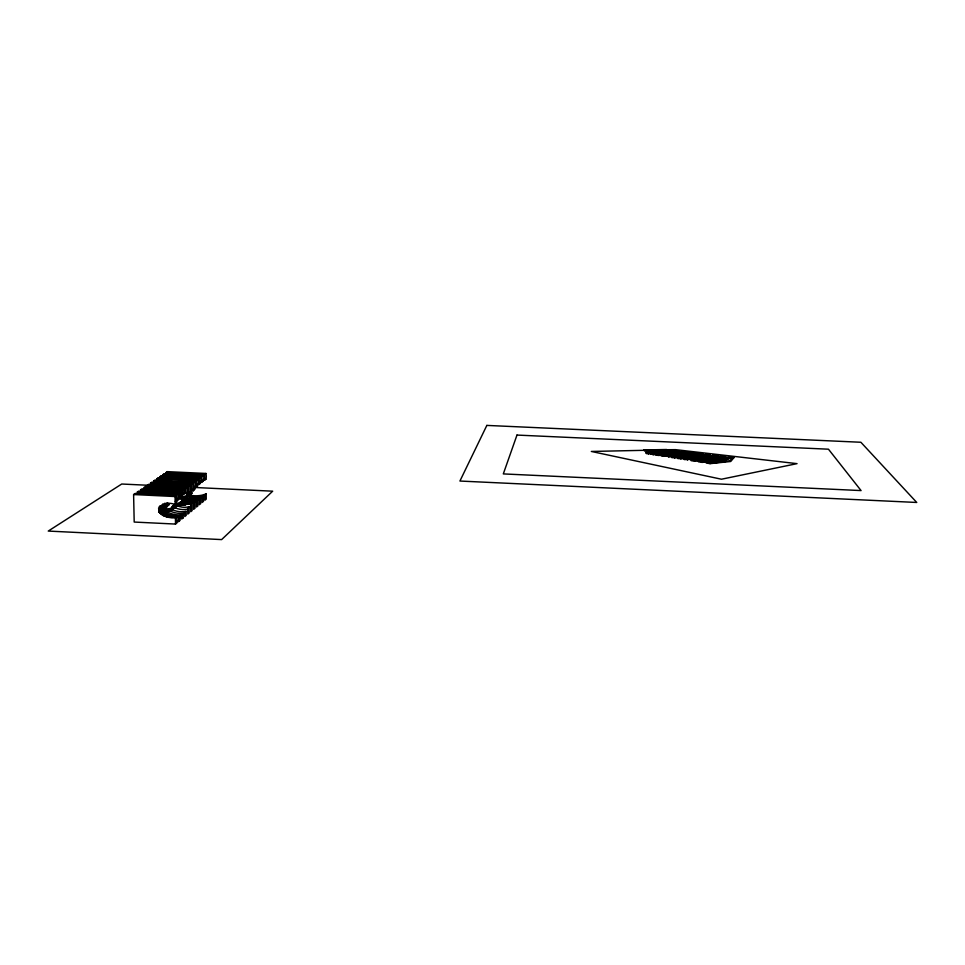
<?xml version="1.0" encoding="UTF-8"?>
<svg xmlns="http://www.w3.org/2000/svg" width="965" height="965" viewBox="0 0 965 965"><rect width="100%" height="100%" fill="white"/><g stroke="black" fill="none" stroke-linecap="round" stroke-linejoin="round"><path stroke-width="1.45" d="M166.643 481.426C165.92 476.662 170.721 472.464 175.28 474.358M168.718 480.739L169.43 476.915L171.939 474.322M690.397 452.911L687.599 452.054L664.668 452.85L665.006 453.707L667.84 454.298A14.077 2.702 3.3 0 1 670.82 454.045M161.42 514.393C154.581 509.122 163.531 501.776 169.659 503.344A15.729 14.716 38.7 0 1 175.22 504.574L176.679 501.764L176.583 495.419L135.233 493.441L133.604 494.55L134.195 522.053L175.521 524.067L177.005 522.861L176.921 517.18L175.401 516.685A15.778 14.777 39.6 0 1 169.888 517.373L168.911 517.324M181.939 500.944L181.83 501.45A6.598 6.188 39.8 0 0 182.711 500.992A7.057 6.622 39.8 0 0 184.942 498.507L185.847 497.361A6.634 6.224 39.8 0 1 181.746 500.34A16.55 3.679 -1.3 0 1 181.915 500.944M704.788 460.088L704.438 459.955A115.848 20.663 3.7 0 1 700.892 459.437A28.021 5.332 3.3 0 1 698.117 459.702A23.305 4.439 3.3 0 1 696.428 459.81L691.181 459.871L691.133 460.655L694.51 461.198L705.765 460.257L704.981 460.136M695.813 457.893L695.729 457.88A31.724 6.152 3.6 0 0 694.909 458.025L691.326 457.543L691.386 456.554L708.744 455.54A72.206 13.028 3.6 0 0 712.628 455.963L710.276 456.409A38.323 7.346 3.8 0 0 708.045 457.024L704.534 457.036M694.51 461.198L694.607 460.426L699.372 460.365A28.13 5.356 3.3 0 0 704.39 459.931L704.547 460.003M709.347 456.976L709.094 456.71A26.598 5.09 3.7 0 1 712.375 455.987L695.029 457.06L694.679 458.001M696.38 454.901L696.441 454.443A15.621 2.967 3.5 0 1 698.19 454.165L696.368 454.455A28.383 5.416 3.6 0 0 694.137 455.022M671.869 455.359L670.711 453.695L693.654 452.778L696.634 453.14L696.525 453.876A6.285 1.182 3.4 0 0 696.875 453.948L697.888 454.117M713.231 461.186L712.447 460.993A112.688 20.144 3.7 0 1 708.515 460.486A29.565 5.633 3.3 0 1 703.316 460.981L698.576 461.053L698.419 461.813L702.025 462.38L714.402 461.222L713.412 461.198M700.506 458.809L699.082 458.604L699.275 457.651L721.736 456.143L725.523 456.602L724.92 457.506M702.701 455.89L702.737 455.782A37.623 6.972 3.5 0 1 701.917 455.649A24.185 4.62 3.6 0 1 704.74 455.058A72.882 13.136 3.6 0 1 701.483 454.636L684.028 455.54C687.189 458.833 694.414 455.191 699.348 456.095M701.471 454.081L697.755 453.755A8.009 1.52 3.4 0 0 696.79 453.695L703.208 453.924L703.051 454.563L701.76 454.117M702.025 462.38L702.243 461.62L707.357 461.487A31.254 5.947 3.3 0 0 712.375 460.968L714.112 461.222M701.35 458.93L725.523 456.602M191.046 501.86A29.686 8.359 -87.1 0 0 191.227 501.921L192.023 502.065L192.132 510.582L190.756 511.703L190.684 502.91A11.496 3.257 -86.8 0 0 190.961 501.933M190.636 503.042L190.66 502.97A11.037 10.362 39.7 0 1 187.512 503.911L185.461 504.683A22.038 20.687 40.5 0 1 178.609 505.395L176.245 505.19M204.894 495.105L201.456 496.227A31.133 29.312 41.2 0 1 186.703 495.901L187.282 494.55A30.518 28.733 41.3 0 0 202.035 495.166L206.184 493.899L206.245 499.134L204.954 500.184L204.894 495.105L206.1 493.971M706.501 462.259L706.211 463.031L710.071 463.646L730.722 461.487L733.967 457.615L729.914 457.133L707.755 458.821L707.393 459.81L711.531 460.438A36.2 7.045 3.8 0 1 719.323 459.364L725.137 459.231A33.594 6.453 3.9 0 1 728.032 458.484L728.708 458.375L727.924 459.099A45.85 8.697 3.3 0 1 724.787 460.486L716.935 461.511A32.762 6.236 3.4 0 1 711.567 462.114L706.501 462.259L715.427 462.669A34.137 6.502 3.4 0 0 721.193 461.97L721.856 462.102M710.192 454.768L709.987 455.311A55.475 10.892 3.4 0 0 706.67 454.925L704.884 454.467L710.192 454.768L705.56 454.539M160.829 507.747C167.681 509.423 168.308 506.927 163.266 504.586A22.871 21.447 40.3 0 1 162.723 504.068M174.146 506.022A7.189 6.731 39.6 0 0 174.677 504.225L176.113 505.129A7.744 7.25 39.7 0 0 176.607 503.766M710.071 463.646L710.445 462.838M733.967 457.615L711.989 459.412L711.531 460.438A38.926 7.587 3.8 0 1 717.116 459.569A32.147 6.116 3.3 0 1 713.545 460.474L714.257 460.607A15.983 3.112 3.5 0 1 716.054 460.981L722.954 460.426L723.786 459.183A5.886 1.122 3.6 0 1 724.824 459.207M712.532 455.396L717.622 455.649L717.284 456.3A55.717 10.941 3.4 0 0 713.798 455.794L716.09 455.854M191.794 484.056L190.395 485.093L150.347 483.188L151.867 482.162L191.794 484.056L191.902 493.224L191.191 494.49A29.517 8.227 -86.5 0 0 190.961 494.936M200.406 477.603L199.079 478.604L169.924 477.229L170.805 476.215L200.406 477.603C201.601 479.858 200.804 486.722 197.101 483.598M191.528 489.786C195.762 493.549 195.437 483.284 194.701 481.873L163.616 480.799M176.221 498.784A22.111 20.687 38.5 0 1 178.32 499.315L179.779 497.542L179.719 493.079L138.658 491.125L137.054 492.21L178.248 494.177L179.719 493.079M185.015 498.447L185.039 498.41A31.869 29.987 41.2 0 0 198.669 498.531L203.434 496.372L203.494 501.366L202.192 502.427L202.131 497.409M156.535 482.271L157.826 480.956A6.996 6.55 40.7 0 1 159.539 480.208L155.051 480.003L153.556 481.016L159.816 481.306A7.201 6.731 40.7 0 0 156.523 482.259A7.78 7.274 40.6 0 0 155.594 482.958M194.303 486.408C198.223 489.774 198.645 481.607 197.572 479.726L168.489 478.351L166.981 479.279L196.221 480.739L197.572 479.726M174.496 504.43L172.253 506.516A6.743 6.309 39.6 0 1 170.178 509.05M184.737 512.982L186.149 511.354L186.209 515.394L184.785 516.552L184.737 512.982A23.208 21.773 40.1 0 1 170.081 511.004A22.4 20.965 40.5 0 1 160.902 512.403M189.08 506.673A17.189 16.14 40 0 1 177.307 505.744L175.111 507.795A20.084 18.854 40 0 0 187.705 509.086M164.014 505.431C166.547 507.144 171.987 504.418 167.066 503.091M183.579 499.918L182.674 500.678A32.05 30.132 41.2 0 0 187.536 501.281M178.971 495.395A24.065 22.521 38.5 0 1 181.396 495.962L182.855 494.756L182.795 490.775L142.036 488.833L140.444 489.906L181.348 491.861L182.795 490.775M183.121 514.526L183.181 517.843L181.746 519.013L181.697 515.6L183.121 514.526A23.944 22.46 40.1 0 1 168.622 512.632L167.452 511.993A21.556 20.168 40.4 0 1 162.832 513.091A19.963 18.661 40.4 0 0 165.087 512.548L167.452 511.993M160.793 478.797L161.794 478.037L158.2 477.868L156.716 478.869L156.764 481.402M175.003 507.88L171.975 509.206A23.124 21.652 40.6 0 1 164.496 510.195A6.285 5.874 39.7 0 1 162.18 510.413L159.876 509.858A11.049 10.338 39.9 0 1 158.682 509.327M175.727 521.389L178.658 521.522L180.117 520.34L180.057 516.528A23.691 22.207 40 0 1 168.911 515.913L162.373 512.548A16.9 15.79 40.2 0 1 160.817 513.042M160.757 478.531A7.563 7.081 40.8 0 0 158.284 481.499L156.885 482.584A7.587 7.105 40.7 0 1 159.322 479.593L160.769 478.556A6.984 6.538 40.8 0 1 161.794 478.037M199.912 481.197C203.338 484.321 204.99 477.711 203.205 475.516L164.352 473.682L162.916 474.659L163.013 479.894A7.611 7.129 40.8 0 1 165.787 475.829A7.02 6.586 40.8 0 1 168.899 474.961L176.04 477.193M657.672 452.163L654.946 452.911A12.883 2.437 3 0 1 651.749 453.188L651.206 453.212A10.338 1.966 3 0 1 648.022 453.224L646.429 452.85M133.604 494.55L175.099 496.541L176.583 495.419M185.835 488.507L145.353 486.577L143.797 487.639L184.411 489.569L185.835 488.507L185.907 493.187L184.472 493.766A23.1 21.628 38.6 0 0 182.047 493.284M187.427 487.313L188.838 486.264L188.923 493.139A41.435 11.773 -86.3 0 0 188.308 492.97L187.596 492.91L187.427 487.313L147.09 485.395L148.634 484.358L188.838 486.264M165.642 482.838L161.324 481.378L193.338 482.898L194.701 481.873M170.684 475.033L201.89 476.505L203.205 475.516M166.101 481.173L165.956 472.609L204.664 474.43L205.955 473.453C206.377 475.347 207.041 481.68 203.398 479.484M192.023 502.065L190.286 503.163M177.295 505.756L174.991 507.108A20.349 19.059 40.5 0 1 168.827 508.676A5.838 5.464 39.6 0 1 167.789 509.544L163.338 510.256L158.501 508.157M199.405 499.327L199.381 504.695L200.708 503.621L200.648 498.495L195.859 500.533A30.518 28.697 41.1 0 1 187.536 501.257M159.84 476.746L161.3 475.757L165.582 475.962A6.9 6.466 40.8 0 0 164.002 476.662L162.446 477.494A7.539 7.057 40.8 0 0 159.925 480.522L159.84 476.746L163.592 476.927L165.534 475.986M165.956 472.609L167.367 471.644L205.955 473.453M204.725 480.112L204.664 474.43M179.08 504.128A7.756 7.274 39.7 0 0 179.876 502.451L181.275 501.667A31.423 29.541 41.1 0 0 185.992 502.246A30.204 28.395 41 0 0 193.627 501.655L197.825 500.256L197.897 505.913L196.546 506.999L196.474 500.944L197.825 500.256M170.081 510.98L172.421 509.713L171.275 510.208A23.293 21.797 40.6 0 1 159.502 511.112M205.943 479.352L204.701 478.664M193.663 501.921L191.697 502.898L194.954 501.559L195.027 508.229L193.663 509.339L193.579 501.933L194.954 501.559M165.932 475.842L171.034 474.406L176.535 476.071M155.184 483.911L158.743 482.983L163.375 484.153M163.592 476.927L163.664 476.891A6.948 6.514 40.8 0 0 162.446 477.494M724.775 457.519L722.037 456.915L715.487 458.218M168.827 508.7L167.367 509.363M159.913 480.51L161.372 479.967A7.527 7.057 40.8 0 1 163.978 476.638M196.474 500.944L191.54 502.56M722.785 459.195L722.037 459.521A45.753 8.685 3.3 0 1 719.745 460.293L716.283 461.041M180.009 516.54L178.585 517.047A22.207 20.808 39.9 0 1 173.097 517.457A22.714 21.278 39.9 0 1 169.394 516.975L163.941 514.972L159.937 511.679A12.412 11.604 40.1 0 1 158.634 512.222M189.623 503.489L184.146 504.912A25.862 24.282 40.7 0 1 180.033 505.045A25.38 23.823 40.7 0 1 174.737 504.249M200.648 498.495L196.45 499.798A31.99 30.084 41.2 0 1 183.82 499.677A7.346 6.888 39.8 0 1 181.758 502.282A7.539 7.069 39.7 0 0 182.65 500.666M203.434 496.372L199.984 497.482A31.664 29.806 41.2 0 1 185.859 497.325M711.326 458.146L709.878 458.665A42.906 8.13 3.2 0 0 711.326 458.146A23.727 4.584 3.6 0 0 710.349 458.206A28.021 5.428 3.7 0 0 708.829 458.339L705.487 458.737A36.646 7.129 3.7 0 0 702.93 459.159L702.556 459.099M189.297 503.465A28.673 26.936 40.9 0 1 183.036 503.839A29.239 27.466 40.9 0 1 178.26 503.223L176.764 503.754A27.671 25.983 40.8 0 0 181.625 504.466A27.454 25.778 40.8 0 0 187.198 504.176L189.538 503.658M660.374 452.875L658.432 453.309A14.692 2.786 3 0 1 653.751 453.719A12.05 2.28 3 0 1 650.591 453.755L653.184 454.684L662.424 454.298A16.887 3.197 3 0 1 658.673 454.587A13.751 2.606 3 0 1 655.512 454.636L658.118 455.456L667.696 455.022M725.137 459.231L727.996 458.496M688.322 454.081L694.872 453.441M190.069 503.308L190.829 503.127M661.869 453.538L662.485 453.405A6.755 1.279 3.1 0 0 664.909 453.466M167.633 509.978L168.501 509.797M155.727 484.852L159.261 484.852L162.518 486.083M706.983 459.4L707.598 459.268A23.932 4.56 3.3 0 1 706.947 459.4L707.333 459.461M683.51 453.188L688.636 452.983M687.49 457.169L688.624 457.169M728.044 458.496L732.314 458.544L730.445 460.196A48.696 9.24 3.3 0 1 728.744 460.872L721.88 462.114M169.538 474.852L171.432 474.599M652.171 452.44L654.137 451.946L653.631 451.331L676.453 450.715L679.034 451.451M703.919 454.961L704.752 455.058L703.702 455.239A31.966 6.116 3.7 0 0 700.687 456.011M684.064 456.059L680.771 456.168M698.009 454.141L677.153 454.587L677.394 455.854L680.494 456.192A24.004 4.632 3.4 0 1 684.04 455.661M168.38 509.629L166.692 509.448M684.149 456.674L682.327 456.445A6.429 1.23 3.3 0 1 680.023 456.361L678.709 456.445A13.389 2.545 3.2 0 1 676.055 456.517L673.015 456.445M685.91 458.761L684.245 458.701L684.318 459.581L698.226 459.219M686.356 458.773L689.541 458.713A20.916 3.981 3.3 0 0 691.302 458.604A24.957 4.741 3.2 0 0 693.932 458.375L697.767 459.123L697.14 458.882A104.413 18.769 3.7 0 1 693.932 458.375A25.018 4.753 3.2 0 1 691.302 458.604A19.409 3.691 3.3 0 1 688.286 458.749C680.337 458.749 695.958 458.833 691.073 458.073A3.643 0.7 3.4 0 1 690.53 457.808A81.446 14.849 3.6 0 1 687.611 457.301A21.64 4.113 3.2 0 1 684.836 457.531A18.431 3.498 3.2 0 1 683.485 457.603L677.707 457.506L677.9 458.58L684.257 458.809M695.729 457.88L699.239 457.796M677.273 455.215L675.874 455.287A12.919 2.449 3.2 0 1 675.005 455.323M715.451 455.794L717.622 455.649M672.774 456.445L672.231 456.385A3.257 0.627 3.2 0 1 671.519 456.397L671.881 457.627L677.78 457.88M688.986 457.193L691.35 457.048M674.644 452.513L676.96 452.428M684.028 455.54L704.752 455.058M670.06 454.913L671.061 454.865A7.901 1.508 3.2 0 1 668.841 454.865A17.442 3.305 3.1 0 1 663.787 455.347A13.751 2.618 3.1 0 1 660.603 455.408L671.688 456.988M681.773 456.433L684.076 456.3M668.492 456.023L669.77 455.95M674.8 455.697L677.333 455.577M700.88 454.045L703.208 453.924M677.153 454.587L695.982 453.731L694.981 453.454M670.711 453.695L696.634 453.14M652.014 452.404A8.854 1.677 3 0 1 645.73 452.681L646.393 453.61L650.663 453.864M664.668 452.85L690.409 452.392M664.704 452.947A16.803 3.221 3.2 0 0 661.942 453.14L658.986 452.066L684.571 452.163M658.986 452.066L684.535 451.692M653.631 451.331L678.974 451.017M653.715 451.439A16.055 3.064 3.1 0 0 651.327 451.596A26.115 5.042 3 0 0 649.047 451.355L648.589 450.631L673.787 450.788M648.589 450.631L673.691 450.39M644.065 450.317L591.328 451.451L721.47 479.219L797.042 463.646L675.452 449.642L643.812 449.967L644.596 451.077A5.681 1.086 3 0 1 645.199 451.089A8.854 1.689 3 0 1 646.634 451.162A13.015 2.485 3.1 0 1 648.83 451.005M643.812 449.967L666.405 449.509L668.793 450.16M687.406 457.289L688.684 457.494M687.876 457.145L685.669 457.169A3.317 0.639 3.3 0 1 684.595 456.71A19.529 3.703 3.2 0 1 681.555 456.964L672.352 456.409M715.97 458.049L711.905 458.11A22.702 4.391 3.6 0 0 710.349 458.206A33.92 6.586 3.7 0 0 702.978 459.171M684.245 458.701L692.737 459.231A22.099 4.21 3.3 0 0 694.474 459.123A26.417 5.018 3.3 0 0 697.128 458.882M162.916 474.659L168.899 474.949M156.716 478.869L160.516 479.05A6.996 6.55 40.8 0 0 159.346 479.617M148.634 485.298L121.735 484.02L48.25 531.064L221.636 539.592L272.673 491.185L194.954 487.494M179.623 497.856L185.533 498.145M176.764 498.833L185.666 499.255M166.728 504.406L169.406 504.538M181.589 505.129L184.556 505.262M162.663 506.673L166.933 506.878M162.277 509.146L166.523 509.351L159.828 505.841M159.72 510.208L165.63 510.497M177.295 516.178L180.298 516.323M178.67 517.626L183.181 517.843M671.568 455.275L671.471 455.263A6.14 1.17 3.2 0 1 670.892 455.227L668.841 454.853M166.68 510.039L162.361 508.989L159.032 506.915M683.232 456.614L680.048 456.349M677.707 457.506L686.513 458.11A19.927 3.788 3.2 0 0 687.84 458.037A23.22 4.403 3.2 0 0 690.518 457.808L691.073 458.073A42.93 8.034 3.5 0 0 692.267 458.279M159.49 512.343L160.902 512.451M677.237 454.985A17.828 3.426 3.3 0 0 674.028 455.528L673.28 455.468A14.523 2.811 3.2 0 0 672.062 455.383M703.002 454.563L702.809 454.551A20.796 3.981 3.4 0 0 699.902 454.322A4.68 0.881 3.4 0 0 699.311 453.96L698.877 453.852M649.047 451.355L651.315 451.596L650.929 450.957M721.217 461.97L718.72 461.704M176.848 517.168L176.921 517.18A19.541 18.311 39.8 0 1 171.408 517.686L167.91 517.18M706.67 454.925L709.987 455.311L708.841 454.925M675.379 455.866L675.259 455.854A12.026 2.292 3.2 0 1 668.552 456.3A18.468 3.498 3.2 0 1 665.934 456.047A13.872 2.642 3.1 0 0 673.112 455.564M710.469 455.733L708.744 455.54M675.548 455.89L675.717 455.902A6.731 1.279 3.2 0 0 679.493 456.071M674.909 455.818L673.872 455.685M712.423 460.993L708.515 460.486M703.509 454.901L701.881 454.696M712.411 455.383L713.123 455.492M653.968 451.922L656.429 452.259A17.237 3.305 3.2 0 1 658.999 452.09M661.375 455.516L663.329 456.276M692.207 457.663L694.004 457.905M713.798 455.794L717.284 456.3L716.271 455.878M704.402 459.931L700.892 459.437M691.386 456.554L695.029 457.06M699.275 457.651L703.196 458.194M707.755 458.821L711.989 459.412M673.377 455.613L673.28 455.601A7.829 1.496 3.2 0 0 677.346 455.721M700.361 458.785L701.651 458.978M709.709 460.16L710.747 460.317M666.393 454.358L666.453 454.37A15.657 2.967 3.1 0 1 657.889 455.022L657.696 454.985M702.243 461.62L698.576 461.053M694.607 460.426L691.181 459.871M670.759 455.203L670.892 455.227A15.09 2.871 3.1 0 1 663.1 455.745M697.2 454.008L697.249 454.008A3.776 0.712 3.4 0 1 696.115 453.791M162.036 512.499L161.662 512.415A25.199 11.725 -84 0 1 160.588 512.053L160.021 511.74M721.398 456.988L721.82 457.06A15.211 2.907 3.5 0 1 723.738 457.47L724.112 457.579M169.032 517.445L163.929 515.961M666.513 454.382L666.61 454.406A9.662 1.834 3.1 0 0 670.904 454.419M666.031 454.286L664.644 453.96A16.719 3.172 3 0 1 658.673 454.587M167.801 517.192L163.025 515.491L160.383 513.332M662.207 453.333L661.097 452.995M178.609 498.024L181.697 498.591L184.918 497.735A6.285 5.899 39.9 0 0 186.691 495.938M186.366 492.717L187.837 493.38M164.557 480.449L168.151 482.126M170.805 476.215L173.905 477.627A20.012 18.733 40.2 0 1 174.93 478.278M169.924 477.229L171.432 477.892A19.746 18.48 40.2 0 1 173.435 479.062M166.861 479.352L169.575 480.667A20.916 19.553 40.1 0 1 170.117 480.992M178.875 495.841L182.783 496.782L185.787 495.986A5.814 5.452 40 0 0 187.282 494.55M168.489 478.351L170.552 479.328A20.506 19.191 40.2 0 1 171.565 479.931M176.028 499.388L178.151 500.147A21.134 4.753 -1 0 0 176.064 500.823M166.257 508.012L161.722 505.31M201.926 480.498L203.265 481.125M199.128 482.717L200.479 483.356M196.317 485.335L197.656 486.01M177.041 475.033L177.922 475.492M168.103 505.636L165.148 503.766A23.196 21.761 40.3 0 1 164.605 503.296M193.507 488.447L194.797 489.183M175.147 504.574L175.099 496.541M162.108 514.767L163.121 515.406M165.075 512.524L169.032 514.502A24.306 22.786 40 0 0 181.685 515.575M190.141 491.945L191.902 493.224M160.19 513.139L158.718 510.943M190.395 485.093L190.563 494.478A11.471 3.245 -86.7 0 1 190.865 494.997M646.031 450.269L646.634 451.162M648.022 453.212L648.516 453.948M653.184 454.684L652.883 454.177A14.33 2.714 3 0 0 661.688 453.514M661.628 452.428L661.942 453.14M667.478 453.248L667.84 454.298M668.528 456.276L668.829 457.145M673.703 454.105L674.053 455.54M674.378 456.855L674.68 458.061M680.337 455.022L680.494 456.192M680.747 458.073L680.88 459.038M164.352 473.682L164.484 481.306L165.884 476.891A6.574 6.164 40.9 0 1 167.536 475.323M161.3 475.757L161.372 479.967M158.2 477.868L158.26 481.487M175.401 516.685L175.521 524.067M167.367 471.644L167.536 481.619M184.411 489.569L184.472 493.766M181.348 491.861L181.408 495.926M178.248 494.177L178.32 499.315M178.585 517.047L178.658 521.522M199.079 478.604L199.152 484.551M196.221 480.739L196.305 487.434M193.338 482.898L193.434 490.944M687.43 456.011L687.442 457.036M687.466 459.256L687.478 460.088M201.89 476.505L201.95 482.126M698.95 457.434A24.523 4.656 3.2 0 1 696.561 457.989M695.077 458.061A28.069 5.428 3.6 0 1 704.498 457.012M691.338 456.807A14.029 2.666 3.3 0 1 689.01 457.193M692.653 453.381A5.766 1.086 3.3 0 1 693.172 453.852M685.813 452.862A3.414 0.651 3.3 0 1 686.236 453.08M685.331 456.771A3.583 0.688 3.3 0 1 684.607 456.795M696.416 454.455A19.891 3.764 3.2 0 1 696.091 454.913M666.55 454.02A7.443 1.411 3.1 0 1 664.644 453.96M158.911 509.858A35.645 8.13 -1.1 0 1 158.646 509.556M175.292 501.342A19.469 18.214 38.6 0 1 176.691 501.764M178.38 497.192A23.582 22.074 38.5 0 1 179.779 497.554M181.456 494.466A23.992 22.46 38.5 0 1 182.843 494.816M186.136 511.281A22.159 20.796 40.1 0 1 172.409 509.725M183.495 492.657A22.062 20.663 38.7 0 1 185.883 493.26M167.97 509.653A13.944 6.779 7.4 0 1 165.112 510.702M185.787 492.488A20 18.745 38.8 0 1 187.487 492.982M187.234 492.657A17.129 16.067 38.9 0 1 188.911 493.212M187.367 493.236A11.013 10.338 39.1 0 1 190.527 494.394M191.227 502.186A10.482 9.674 -16.3 0 1 188.115 504.068M176.257 505.202A17.72 16.598 40.4 0 1 172.253 506.504M187.813 493.429A10.253 10.193 -6.8 0 1 190.805 495.057M178.211 503.211A7.78 7.286 39.7 0 1 177.09 505.539M163.459 480.811A8.926 1.858 -1.1 0 1 161.445 481.39M159.695 481.318A9.505 1.99 -1 0 1 159.478 480.618M156.62 481.921A7.636 7.153 40.7 0 1 157.802 480.92M179.912 502.463A30.566 28.733 41 0 0 184.605 503.042A29.674 27.889 41 0 0 190.78 502.705M181.251 501.655A7.696 7.213 39.7 0 1 179.623 504.225M163.242 480.148A9.59 2.895 -86.8 0 1 164.52 481.113M516.975 435.07L503.308 473.911L861.07 490.582L828.452 449.195L516.975 435.07M486.843 425.408L459.919 481.04L916.75 502.463L860.876 442.26L486.843 425.408M188.513 507.843L187.729 509.158L187.789 514.104L189.188 512.97L189.104 506.734A41.748 12.014 -87.1 0 1 188.513 507.843M687.502 457.277L681.519 457.651A16.296 3.1 3.2 0 0 684.824 457.531A21.568 4.089 3.2 0 0 687.611 457.301"/></g></svg>
